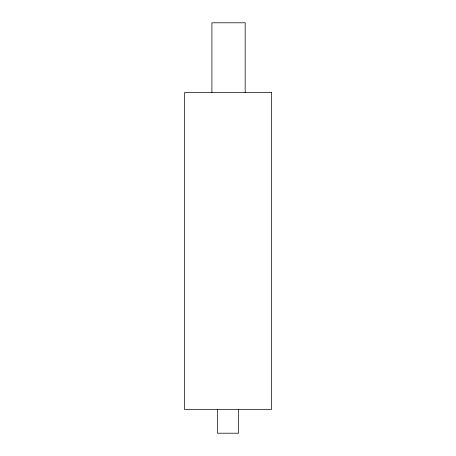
<?xml version="1.0" encoding="UTF-8"?>
<svg xmlns="http://www.w3.org/2000/svg" width="456" height="456" viewBox="0 0 456 456"><rect width="100%" height="100%" fill="white"/><g stroke="black" fill="none" stroke-linecap="round" stroke-linejoin="round"><path stroke-width="0.68" d="M245.168 92.517L245.168 22.8L211.909 22.8L211.909 92.517M238.585 409.106L238.585 433.2L217.415 433.2L217.415 409.106M271.537 92.619L184.463 92.619L184.463 409.448L271.537 409.448L271.537 92.619"/></g></svg>
